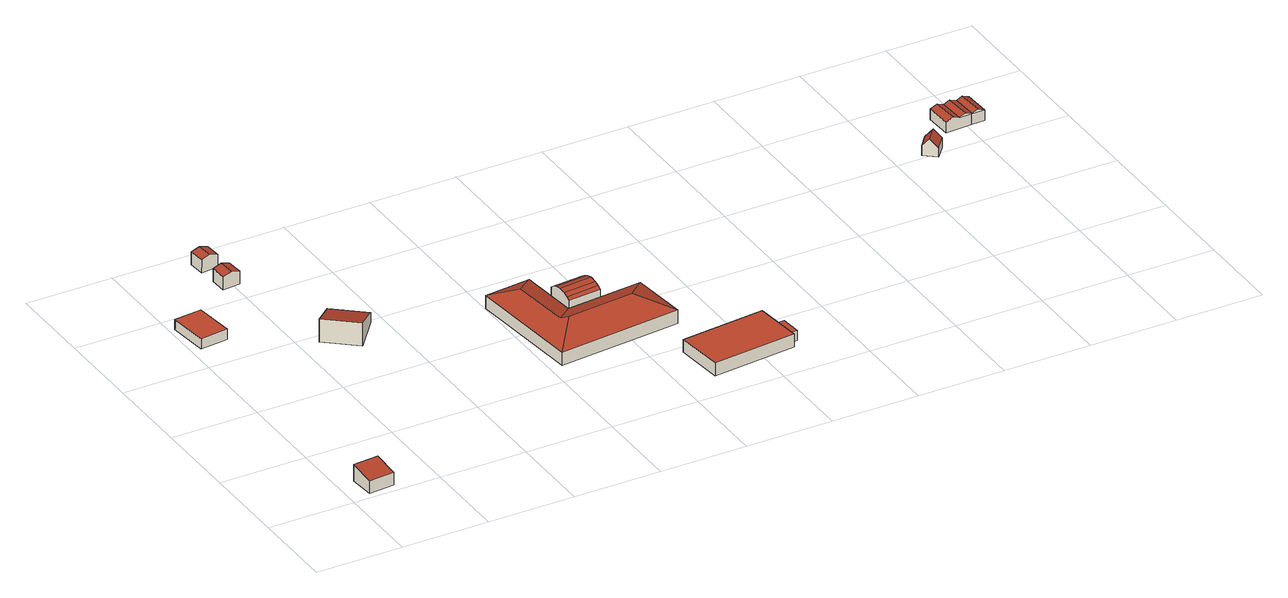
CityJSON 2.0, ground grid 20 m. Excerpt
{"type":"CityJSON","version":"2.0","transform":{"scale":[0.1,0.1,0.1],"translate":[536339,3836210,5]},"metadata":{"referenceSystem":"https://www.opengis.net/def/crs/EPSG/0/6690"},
"CityObjects":{
"building1":{"type":"Building","attributes":{"class":"3003","measuredHeight":3.9,"BuildingDetailAttribute.specifiedBuildingCoverageRate":0.6,"BuildingDetailAttribute.surveyYear":2021,"BuildingIDAttribute.prefecture":"27","BuildingIDAttribute.city":"27104"},"geometry":[{"type":"Solid","lod":"2","boundaries":[[[[0,1,2,3]],[[4,5,6,7]],[[7,1,0,4]],[[5,3,2,6]],[[6,2,1,7]],[[4,0,3,5]]]],"semantics":{"surfaces":[{"type":"GroundSurface"},{"type":"RoofSurface"},{"type":"WallSurface"}],"values":[[0,1,2,2,2,2]]}}]},
"building2":{"type":"Building","attributes":{"1/2500図郭":"054","区名":"此花区","町丁目名称":"北港緑地２丁目","街区番号":1,"class":"3003","usage":"431","measuredHeight":2.4,"storeysAboveGround":1,"BuildingDetailAttribute.buildingRoofEdgeArea":58.71,"BuildingDetailAttribute.buildingStructureType":"610","BuildingDetailAttribute.buildingStructureOrgType":"2","BuildingDetailAttribute.detailedUsage":"1740","BuildingDetailAttribute.groundFloorUsage":"1740","BuildingDetailAttribute.specifiedBuildingCoverageRate":0.6,"BuildingDetailAttribute.surveyYear":2021,"BuildingIDAttribute.prefecture":"27","BuildingIDAttribute.city":"27104"},"geometry":[{"type":"Solid","lod":"2","boundaries":[[[[8,9,10,11]],[[12,13,14,15]],[[14,10,9,15]],[[15,9,8,12]],[[12,8,11,13]],[[13,11,10,14]]]],"semantics":{"surfaces":[{"type":"GroundSurface"},{"type":"RoofSurface"},{"type":"WallSurface"}],"values":[[0,1,2,2,2,2]]}}]},
"building3":{"type":"Building","attributes":{"class":"3003","measuredHeight":3.7,"BuildingDetailAttribute.specifiedBuildingCoverageRate":0.6,"BuildingDetailAttribute.surveyYear":2021,"BuildingIDAttribute.prefecture":"27","BuildingIDAttribute.city":"27104"},"geometry":[{"type":"Solid","lod":"2","boundaries":[[[[16,17,18,19]],[[20,21,22,23]],[[24,25,23,22]],[[24,22,21,18,17]],[[24,17,16,25]],[[20,23,25,16,19]],[[20,19,18,21]]]],"semantics":{"surfaces":[{"type":"GroundSurface"},{"type":"RoofSurface"},{"type":"WallSurface"}],"values":[[0,1,1,2,2,2,2]]}}]},
"building4":{"type":"Building","attributes":{"class":"3003","measuredHeight":3.7,"BuildingDetailAttribute.specifiedBuildingCoverageRate":0.6,"BuildingDetailAttribute.surveyYear":2021,"BuildingIDAttribute.prefecture":"27","BuildingIDAttribute.city":"27104"},"geometry":[{"type":"Solid","lod":"2","boundaries":[[[[26,27,28,29]],[[30,31,32,33]],[[34,35,33,32]],[[34,27,26,35]],[[30,33,35,26,29]],[[34,32,31,28,27]],[[30,29,28,31]]]],"semantics":{"surfaces":[{"type":"GroundSurface"},{"type":"RoofSurface"},{"type":"WallSurface"}],"values":[[0,1,1,2,2,2,2]]}}]},
"building5":{"type":"Building","attributes":{"1/2500図郭":"054","区名":"此花区","町丁目名称":"北港緑地２丁目","街区番号":1,"class":"3001","usage":"402","measuredHeight":5.4,"storeysAboveGround":1,"BuildingDetailAttribute.buildingRoofEdgeArea":76.81,"BuildingDetailAttribute.buildingStructureType":"610","BuildingDetailAttribute.buildingStructureOrgType":"2","BuildingDetailAttribute.detailedUsage":"1418","BuildingDetailAttribute.groundFloorUsage":"1418","BuildingDetailAttribute.specifiedBuildingCoverageRate":0.6,"BuildingDetailAttribute.surveyYear":2021,"BuildingIDAttribute.prefecture":"27","BuildingIDAttribute.city":"27104"},"geometry":[{"type":"Solid","lod":"2","boundaries":[[[[36,37,38,39]],[[40,41,42,43]],[[43,37,36,40]],[[40,36,39,41]],[[42,38,37,43]],[[41,39,38,42]]]],"semantics":{"surfaces":[{"type":"GroundSurface"},{"type":"RoofSurface"},{"type":"WallSurface"}],"values":[[0,1,2,2,2,2]]}}]},
"building6":{"type":"Building","attributes":{"計測周辺長":111.25,"1/2500図郭":"054","区名":"此花区","町丁目名称":"北港緑地２丁目","街区番号":1,"class":"3001","usage":"402","measuredHeight":6,"storeysAboveGround":1,"BuildingDetailAttribute.buildingRoofEdgeArea":527.57,"BuildingDetailAttribute.buildingStructureType":"610","BuildingDetailAttribute.buildingStructureOrgType":"2","BuildingDetailAttribute.detailedUsage":"1418","BuildingDetailAttribute.groundFloorUsage":"1418","BuildingDetailAttribute.specifiedBuildingCoverageRate":0.6,"BuildingDetailAttribute.surveyYear":2021,"BuildingIDAttribute.prefecture":"27","BuildingIDAttribute.city":"27104"},"geometry":[{"type":"Solid","lod":"2","boundaries":[[[[44,45,46,47,48,49]],[[50,51,52]],[[53,50,52,54]],[[55,56,57]],[[58,55,57,59]],[[53,54,59,57,56]],[[52,51,58,59,54]],[[45,58,51,46]],[[58,45,44,55]],[[48,53,56,49]],[[55,44,49,56]],[[53,48,47,50]],[[50,47,46,51]]]],"semantics":{"surfaces":[{"type":"GroundSurface"},{"type":"RoofSurface"},{"type":"WallSurface"}],"values":[[0,1,1,1,1,1,1,2,2,2,2,2,2]]}}]},
"building7":{"type":"Building","attributes":{"class":"3003","measuredHeight":3.8,"BuildingDetailAttribute.specifiedBuildingCoverageRate":0.6,"BuildingDetailAttribute.surveyYear":2021,"BuildingIDAttribute.prefecture":"27","BuildingIDAttribute.city":"27104"},"geometry":[{"type":"Solid","lod":"2","boundaries":[[[[60,61,62,63]],[[64,65,66,67]],[[68,69,70,71]],[[72,73,74,75]],[[76,77,67,66]],[[75,70,69,72]],[[68,71,77,76]],[[73,72,69,68,76,66,65,61,60]],[[64,67,77,71,70,75,74,63,62]],[[73,60,63,74]],[[64,62,61,65]]]],"semantics":{"surfaces":[{"type":"GroundSurface"},{"type":"RoofSurface"},{"type":"WallSurface"}],"values":[[0,1,1,1,1,1,1,2,2,2,2]]}}]},
"building8":{"type":"Building","attributes":{"class":"3001","measuredHeight":3.1,"BuildingDetailAttribute.specifiedBuildingCoverageRate":0.6,"BuildingDetailAttribute.surveyYear":2021,"BuildingIDAttribute.prefecture":"27","BuildingIDAttribute.city":"27104"},"geometry":[{"type":"Solid","lod":"2","boundaries":[[[[78,79,80,81,82,83,84,85]],[[86,87,88,89]],[[90,91,92,93]],[[93,83,82,90]],[[87,79,78,88]],[[92,84,83,93]],[[80,79,87,86]],[[89,88,78,85]],[[90,82,81,91]],[[91,81,80,86,89,85,84,92]]]],"semantics":{"surfaces":[{"type":"GroundSurface"},{"type":"RoofSurface"},{"type":"WallSurface"}],"values":[[0,1,1,2,2,2,2,2,2,2]]}}]},
"building9":{"type":"Building","attributes":{"class":"3001","measuredHeight":4.1,"BuildingDetailAttribute.specifiedBuildingCoverageRate":0.6,"BuildingDetailAttribute.surveyYear":2021,"BuildingIDAttribute.prefecture":"27","BuildingIDAttribute.city":"27104"},"geometry":[{"type":"Solid","lod":"2","boundaries":[[[[94,95,96,97]],[[98,99,100,101]],[[102,103,101,100]],[[98,96,95,99]],[[98,101,103,97,96]],[[102,100,99,95,94]],[[102,94,97,103]]]],"semantics":{"surfaces":[{"type":"GroundSurface"},{"type":"RoofSurface"},{"type":"WallSurface"}],"values":[[0,1,1,2,2,2,2]]}}]},
"building10":{"type":"Building","attributes":{"class":"3003","measuredHeight":3.2,"BuildingDetailAttribute.specifiedBuildingCoverageRate":0.6,"BuildingDetailAttribute.surveyYear":2021,"BuildingIDAttribute.prefecture":"27","BuildingIDAttribute.city":"27104"},"geometry":[{"type":"Solid","lod":"2","boundaries":[[[[104,105,106,107,108,109]],[[110,111,112,113]],[[114,115,116,117]],[[117,118,119,114]],[[119,118,113,112]],[[120,121,111,110]],[[122,123,116,115]],[[122,124,106,105]],[[125,126,109,108,120,110,113]],[[115,114,124,122]],[[116,123,126,117]],[[125,113,118,117,126]],[[106,124,127,112,111,121,107]],[[122,105,104,123]],[[119,112,127,124,114]],[[109,126,123,104]],[[120,108,107,121]]]],"semantics":{"surfaces":[{"type":"GroundSurface"},{"type":"RoofSurface"},{"type":"WallSurface"}],"values":[[0,1,1,1,1,1,1,2,2,2,2,2,2,2,2,2,2]]}}]}
},
"vertices":[
[42,8,12],[37,65,12],[96,71,12],[101,13,12],[42,8,42],[101,13,41],[96,71,51],[37,65,52],
[9,755,13],[73,762,13],[83,670,13],[18,663,13],[9,755,37],[18,663,37],[83,670,37],[73,762,37],
[172,844,11],[169,882,11],[209,885,11],[212,848,11],[212,848,42],[209,885,42],[189,884,48],[192,846,48],[169,882,42],[172,844,42],
[165,922,12],[162,960,12],[202,963,12],[204,925,12],[204,925,42],[202,963,42],[182,961,48],[185,924,48],[162,960,42],[165,922,42],
[371,589,10],[312,517,10],[243,574,10],[302,646,10],[371,589,33],[302,646,33],[243,574,64],[312,517,64],
[710,537,7],[724,400,7],[901,417,7],[914,285,7],[630,257,7],[603,526,7],[914,285,38],[901,417,38],[842,345,67],[630,257,38],[687,330,67],[710,537,38],[603,526,38],[659,480,61],[724,400,38],[673,342,61],
[744,431,9],[738,495,9],[814,502,9],[820,438,9],[814,502,34],[738,495,34],[738,487,39],[814,494,39],[741,463,47],[742,449,44],[818,456,44],[817,470,47],[743,439,39],[744,431,34],[820,438,34],[819,446,39],[739,477,44],[815,484,44],
[1088,155,8],[1092,107,8],[1072,106,8],[1074,88,8],[879,69,8],[868,180,8],[1062,200,8],[1067,154,8],[1072,106,31],[1092,107,31],[1088,155,31],[1067,154,31],[879,69,38],[1074,88,38],[1062,200,38],[868,180,38],
[1680,568,21],[1653,591,21],[1677,621,21],[1705,598,21],[1677,621,43],[1653,591,43],[1666,580,62],[1691,610,62],[1680,568,43],[1705,598,43],
[1828,708,21],[1831,647,21],[1801,646,21],[1739,643,21],[1736,704,21],[1799,706,21],[1753,704,53],[1756,644,53],[1771,645,47],[1768,705,47],[1802,646,47],[1816,647,53],[1813,707,53],[1799,706,47],[1783,706,53],[1786,645,53],[1736,704,46],[1739,643,46],[1831,647,46],[1828,708,46],[1801,646,46],[1768,705,46],[1799,706,46],[1771,645,46]
]}
